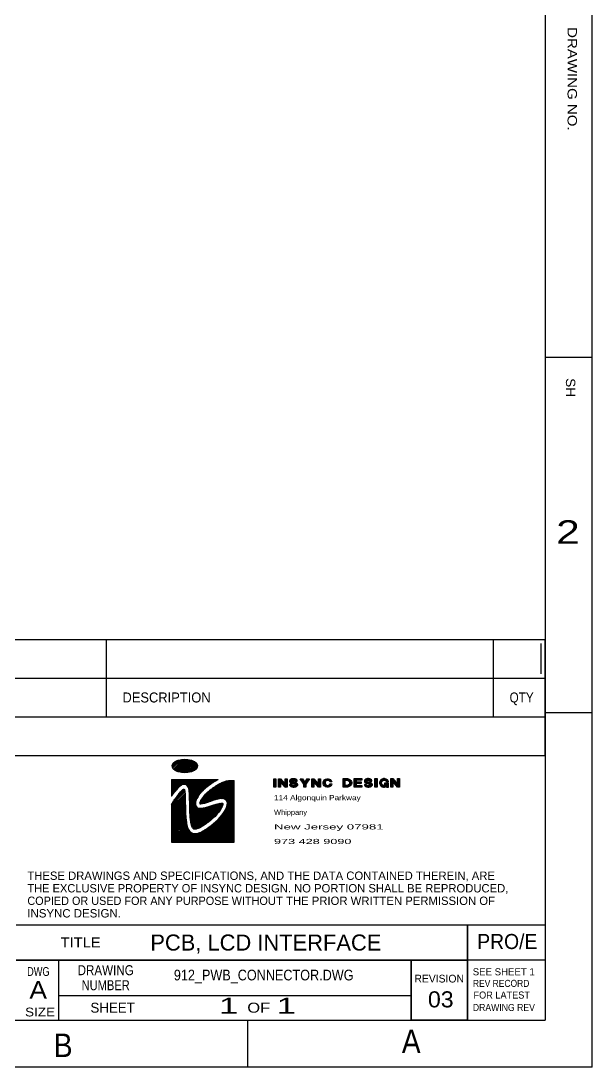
# Model space of a CAD drawing. Extents: x 21 to 278, y 4 to 203.
# Drawn here: x 224.8 to 278.2, y 3.7 to 101.4 of the extents above; entities that cross this region are included whole.
import ezdxf
from ezdxf.enums import TextEntityAlignment as Align

# ---------------------------------------------------------------- set-up
doc = ezdxf.new("R2010")
doc.units = 0
doc.header["$LTSCALE"] = 16.335
doc.header["$MEASUREMENT"] = 0
doc.layers.get('0').update_dxf_attribs({"linetype": 'CONTINUOUS'})
doc.styles.get("Standard").update_dxf_attribs({"font": 'txt', "width": 0.8})

msp = doc.modelspace()

# ---------------------------------------------------------------- linework, layer by layer
at = {"color": 3, "linetype": 'Continuous'}
for p, q in [((278.167, 3.66), (278.167, 202.505)), ((273.771, 198.11), (273.771, 8.056)), ((278.167, 69.985), (273.771, 69.985)), ((278.167, 36.757), (273.771, 36.757)), ((140.246, 32.783), (273.771, 32.783)), ((224.317, 16.958), (273.771, 16.958)), ((266.518, 16.958), (266.518, 8.056)), ((273.771, 13.661), (224.317, 13.661)), ((228.274, 13.661), (228.274, 8.056)), ((261.242, 13.661), (261.242, 8.056)), ((228.274, 10.364), (261.242, 10.364)), ((25.086, 8.056), (273.771, 8.056)), ((245.982, 3.66), (245.982, 8.056)), ((278.167, 3.66), (20.69, 3.66))]:
    msp.add_line(p, q, dxfattribs=at)
at = {"color": 2, "linetype": 'Continuous'}
for p, q in [((191.731, 43.634), (273.773, 43.634)), ((232.752, 36.395), (232.752, 43.634)), ((268.947, 36.395), (268.947, 43.634)), ((273.773, 32.776), (273.773, 43.634)), ((191.731, 40.015), (273.773, 40.015)), ((191.731, 36.395), (273.773, 36.395)), ((191.731, 32.776), (273.773, 32.776)), ((201.948, 32.78), (273.773, 32.78)), ((266.496, 16.958), (266.496, 13.662)), ((266.518, 16.958), (266.518, 13.662)), ((224.317, 13.662), (266.518, 13.662)), ((261.235, 13.661), (261.235, 8.058)), ((261.243, 13.661), (261.243, 10.365)), ((266.503, 13.661), (266.503, 8.063)), ((266.517, 13.661), (266.517, 8.056)), ((228.274, 10.365), (261.243, 10.365)), ((261.242, 10.364), (261.243, 10.364)), ((261.243, 10.364), (261.243, 8.056)), ((228.274, 8.058), (261.235, 8.058)), ((228.274, 8.056), (261.243, 8.056)), ((261.242, 8.063), (266.503, 8.063)), ((261.242, 8.056), (266.517, 8.056)), ((261.242, 8.056), (261.242, 8.056))]:
    msp.add_line(p, q, dxfattribs=at)
at = {"color": 6, "linetype": 'Continuous'}
msp.add_line((273.375, 43.236), (273.375, 40.413), dxfattribs=at)
at = {"color": 7, "linetype": 'Continuous'}
for p, q in [((238.872, 31.798), (239.358, 32.284)), ((238.898, 31.681), (239.561, 32.344)), ((238.949, 31.59), (239.738, 32.379)), ((239.017, 31.515), (239.899, 32.397)), ((239.096, 31.451), (240.048, 32.403)), ((239.184, 31.396), (240.188, 32.401)), ((239.279, 31.349), (240.321, 32.391)), ((239.38, 31.308), (240.447, 32.375)), ((239.488, 31.273), (240.567, 32.353)), ((239.602, 31.245), (240.682, 32.324)), ((239.723, 31.223), (240.789, 32.289)), ((239.85, 31.207), (240.89, 32.248)), ((239.983, 31.198), (240.985, 32.2)), ((240.124, 31.196), (241.072, 32.144)), ((240.273, 31.203), (241.15, 32.08)), ((240.435, 31.222), (241.217, 32.004)), ((240.613, 31.258), (241.267, 31.912)), ((240.817, 31.32), (241.29, 31.792)), ((238.855, 30.531), (243.209, 30.531)), ((238.855, 30.531), (238.855, 28.981)), ((238.855, 30.389), (238.998, 30.531)), ((238.855, 30.246), (239.14, 30.531)), ((238.855, 30.104), (239.283, 30.531)), ((238.855, 29.961), (239.425, 30.531)), ((238.855, 29.819), (239.568, 30.531)), ((238.855, 29.676), (239.71, 30.531)), ((238.855, 29.534), (239.853, 30.531)), ((238.855, 29.391), (239.995, 30.531)), ((238.855, 29.249), (240.138, 30.531)), ((238.855, 30.412), (239.329, 29.591)), ((238.903, 30.531), (239.399, 29.672)), ((239.019, 30.531), (239.47, 29.751)), ((239.135, 30.531), (239.544, 29.824)), ((239.252, 30.531), (239.62, 29.894)), ((239.368, 30.531), (239.7, 29.956)), ((239.485, 30.531), (239.786, 30.01)), ((239.601, 30.531), (239.877, 30.053)), ((239.715, 29.966), (240.28, 30.531)), ((239.717, 30.531), (239.98, 30.076)), ((239.834, 30.531), (240.1, 30.07)), ((239.95, 30.531), (240.254, 30.005)), ((239.964, 30.072), (240.423, 30.531)), ((240.066, 30.531), (241.159, 28.639)), ((240.104, 30.07), (240.565, 30.531)), ((240.183, 30.531), (241.212, 28.749)), ((240.208, 30.031), (240.708, 30.531)), ((240.292, 29.973), (240.851, 30.531)), ((240.299, 30.531), (241.268, 28.853)), ((240.358, 29.897), (240.993, 30.531)), ((240.408, 29.804), (241.136, 30.531)), ((240.416, 30.531), (241.327, 28.953)), ((240.446, 29.7), (241.278, 30.531)), ((240.477, 29.588), (241.421, 30.531)), ((240.498, 29.467), (241.563, 30.531)), ((240.512, 29.338), (241.706, 30.531)), ((240.522, 29.205), (241.848, 30.531)), ((240.529, 29.069), (241.991, 30.531)), ((240.532, 30.531), (241.389, 29.047)), ((240.534, 28.932), (242.133, 30.531)), ((240.539, 28.795), (242.276, 30.531)), ((240.542, 28.655), (242.418, 30.531)), ((240.545, 28.515), (242.561, 30.531)), ((240.546, 28.374), (242.703, 30.531)), ((240.648, 30.531), (241.454, 29.137)), ((240.765, 30.531), (241.52, 29.222)), ((240.881, 30.531), (241.59, 29.303)), ((240.997, 30.531), (241.66, 29.384)), ((241.114, 30.531), (241.733, 29.459)), ((241.23, 30.531), (241.807, 29.533)), ((241.347, 30.531), (241.883, 29.603)), ((241.463, 30.531), (241.959, 29.673)), ((241.579, 30.531), (242.036, 29.74)), ((241.696, 30.531), (242.115, 29.805)), ((241.702, 28.268), (243.764, 30.329)), ((241.812, 30.531), (242.195, 29.868)), ((241.88, 28.303), (243.968, 30.391)), ((241.928, 30.531), (242.276, 29.929)), ((242.045, 30.531), (242.357, 29.99)), ((242.075, 28.355), (244.145, 30.426)), ((242.138, 29.823), (242.846, 30.531)), ((242.161, 30.531), (242.44, 30.049)), ((242.278, 30.531), (242.522, 30.109)), ((242.278, 28.415), (244.306, 30.444)), ((242.394, 30.531), (242.605, 30.165)), ((242.493, 28.488), (244.451, 30.446)), ((242.51, 30.531), (242.689, 30.221)), ((242.627, 30.531), (242.773, 30.278)), ((242.657, 30.2), (242.989, 30.531)), ((242.707, 28.56), (244.585, 30.438)), ((242.743, 30.531), (242.859, 30.331)), ((242.832, 30.315), (242.772, 30.277)), ((242.891, 30.351), (242.832, 30.315)), ((242.859, 30.531), (242.944, 30.384)), ((242.947, 30.386), (242.891, 30.351)), ((242.919, 28.629), (244.701, 30.411)), ((243.006, 30.419), (242.947, 30.386)), ((242.976, 30.531), (243.032, 30.434)), ((243.062, 30.452), (243.006, 30.419)), ((243.036, 30.437), (243.131, 30.531)), ((243.117, 30.482), (243.062, 30.452)), ((243.092, 30.531), (243.12, 30.484)), ((243.173, 30.512), (243.117, 30.482)), ((243.209, 30.53), (243.173, 30.512)), ((243.693, 30.302), (243.737, 30.319)), ((243.737, 30.319), (243.78, 30.335)), ((243.78, 30.335), (243.824, 30.35)), ((243.824, 30.35), (243.863, 30.363)), ((243.863, 30.363), (243.907, 30.376)), ((243.907, 30.376), (243.998, 30.398)), ((243.998, 30.398), (244.046, 30.408)), ((244.046, 30.408), (244.094, 30.418)), ((244.094, 30.418), (244.145, 30.426)), ((244.145, 30.426), (244.193, 30.433)), ((244.193, 30.433), (244.248, 30.44)), ((244.248, 30.44), (244.304, 30.444)), ((244.304, 30.444), (244.364, 30.447)), ((244.364, 30.447), (244.427, 30.447)), ((244.427, 30.447), (244.498, 30.445)), ((244.498, 30.445), (244.578, 30.439)), ((244.578, 30.439), (244.665, 30.43)), ((244.665, 30.43), (244.701, 30.425)), ((244.701, 24.686), (244.701, 30.425)), ((248.419, 30.611), (248.609, 30.611)), ((248.419, 29.822), (248.419, 30.611)), ((248.419, 30.561), (248.47, 30.611)), ((248.419, 30.46), (248.57, 30.611)), ((248.419, 30.36), (248.609, 30.549)), ((248.419, 30.259), (248.609, 30.449)), ((248.419, 30.159), (248.609, 30.348)), ((248.609, 30.611), (248.609, 29.822)), ((248.845, 30.611), (249.035, 30.611)), ((248.845, 29.822), (248.845, 30.611)), ((248.845, 30.561), (248.896, 30.611)), ((248.845, 30.46), (248.996, 30.611)), ((248.845, 30.36), (249.063, 30.577)), ((248.845, 30.259), (249.109, 30.522)), ((248.845, 30.159), (249.154, 30.467)), ((249.035, 30.611), (249.461, 30.098)), ((249.461, 29.822), (249.035, 30.335)), ((249.035, 30.335), (249.035, 29.822)), ((249.075, 30.287), (249.2, 30.412)), ((249.12, 30.232), (249.246, 30.358)), ((249.461, 30.611), (249.65, 30.611)), ((249.461, 30.098), (249.461, 30.611)), ((249.461, 30.573), (249.499, 30.611)), ((249.461, 30.472), (249.6, 30.611)), ((249.461, 30.372), (249.65, 30.561)), ((249.461, 30.271), (249.65, 30.46)), ((249.461, 30.17), (249.65, 30.36)), ((249.65, 30.611), (249.65, 29.822)), ((249.887, 30.395), (250.085, 30.593)), ((249.935, 30.493), (249.887, 30.414)), ((249.887, 30.414), (249.887, 30.355)), ((249.887, 30.355), (249.911, 30.296)), ((249.904, 30.312), (250.204, 30.611)), ((250.029, 30.572), (249.935, 30.493)), ((249.946, 30.252), (250.077, 30.383)), ((250.006, 30.212), (250.127, 30.334)), ((250.077, 30.592), (250.029, 30.572)), ((250.195, 30.611), (250.077, 30.592)), ((250.077, 30.394), (250.124, 30.434)), ((250.077, 30.355), (250.077, 30.394)), ((250.171, 30.315), (250.077, 30.355)), ((250.124, 30.434), (250.219, 30.453)), ((250.128, 30.434), (250.302, 30.609)), ((250.455, 30.256), (250.171, 30.315)), ((250.29, 30.611), (250.195, 30.611)), ((250.219, 30.453), (250.266, 30.453)), ((250.247, 30.453), (250.389, 30.595)), ((250.266, 30.453), (250.361, 30.434)), ((250.408, 30.592), (250.29, 30.611)), ((250.334, 30.439), (250.462, 30.568)), ((250.361, 30.434), (250.408, 30.394)), ((250.398, 30.403), (250.524, 30.529)), ((250.455, 30.572), (250.408, 30.592)), ((250.408, 30.394), (250.408, 30.375)), ((250.408, 30.375), (250.598, 30.375)), ((250.55, 30.513), (250.455, 30.572)), ((250.47, 30.375), (250.572, 30.476)), ((250.598, 30.434), (250.55, 30.513)), ((250.571, 30.375), (250.598, 30.401)), ((250.598, 30.375), (250.598, 30.434)), ((250.882, 30.611), (251.095, 30.611)), ((251.213, 30.098), (250.882, 30.611)), ((250.901, 30.581), (250.932, 30.611)), ((250.941, 30.52), (251.033, 30.611)), ((250.98, 30.458), (251.11, 30.588)), ((251.02, 30.397), (251.149, 30.526)), ((251.059, 30.336), (251.188, 30.465)), ((251.095, 30.611), (251.308, 30.276)), ((251.099, 30.275), (251.227, 30.403)), ((251.138, 30.214), (251.266, 30.342)), ((251.213, 30.088), (251.729, 30.603)), ((251.213, 29.987), (251.545, 30.319)), ((251.308, 30.276), (251.521, 30.611)), ((251.32, 30.295), (251.636, 30.611)), ((251.734, 30.611), (251.403, 30.098)), ((251.495, 30.571), (251.536, 30.611)), ((251.521, 30.611), (251.734, 30.611)), ((251.971, 30.611), (252.16, 30.611)), ((251.971, 29.822), (251.971, 30.611)), ((251.971, 30.561), (252.021, 30.611)), ((251.971, 30.46), (252.122, 30.611)), ((251.971, 30.36), (252.188, 30.577)), ((251.971, 30.259), (252.234, 30.522)), ((251.971, 30.159), (252.28, 30.467)), ((252.16, 30.611), (252.586, 30.098)), ((252.586, 29.822), (252.16, 30.335)), ((252.16, 30.335), (252.16, 29.822)), ((252.2, 30.287), (252.325, 30.412)), ((252.246, 30.232), (252.371, 30.358)), ((252.586, 30.611), (252.776, 30.611)), ((252.586, 30.098), (252.586, 30.611)), ((252.586, 30.573), (252.625, 30.611)), ((252.586, 30.472), (252.725, 30.611)), ((252.586, 30.372), (252.776, 30.561)), ((252.586, 30.271), (252.776, 30.46)), ((252.586, 30.17), (252.776, 30.36)), ((252.776, 30.611), (252.776, 29.822)), ((253.013, 30.224), (253.4, 30.611)), ((253.013, 30.256), (253.036, 30.335)), ((253.025, 30.135), (253.257, 30.367)), ((253.036, 30.335), (253.06, 30.394)), ((253.045, 30.356), (253.264, 30.576)), ((253.06, 30.394), (253.131, 30.493)), ((253.131, 30.493), (253.178, 30.532)), ((253.178, 30.532), (253.249, 30.572)), ((253.226, 30.315), (253.202, 30.256)), ((253.273, 30.394), (253.226, 30.315)), ((253.249, 30.572), (253.391, 30.611)), ((253.344, 30.434), (253.273, 30.394)), ((253.297, 30.408), (253.498, 30.608)), ((253.415, 30.453), (253.344, 30.434)), ((253.391, 30.611), (253.486, 30.611)), ((253.462, 30.453), (253.415, 30.453)), ((253.444, 30.453), (253.576, 30.586)), ((253.533, 30.434), (253.462, 30.453)), ((253.486, 30.611), (253.628, 30.572)), ((253.526, 30.436), (253.65, 30.56)), ((253.604, 30.394), (253.533, 30.434)), ((253.592, 30.401), (253.713, 30.521)), ((253.652, 30.335), (253.604, 30.394)), ((253.628, 30.572), (253.699, 30.532)), ((253.641, 30.349), (253.763, 30.471)), ((253.652, 30.315), (253.652, 30.335)), ((253.841, 30.315), (253.652, 30.315)), ((253.699, 30.532), (253.746, 30.493)), ((253.708, 30.315), (253.805, 30.412)), ((253.746, 30.493), (253.818, 30.394)), ((253.809, 30.315), (253.838, 30.344)), ((253.818, 30.394), (253.841, 30.335)), ((253.841, 30.335), (253.841, 30.315)), ((254.885, 30.618), (255.311, 30.618)), ((254.885, 29.828), (254.885, 30.618)), ((254.885, 30.567), (254.935, 30.618)), ((254.885, 30.467), (255.036, 30.618)), ((254.885, 30.366), (255.137, 30.618)), ((254.885, 30.265), (255.075, 30.455)), ((254.885, 30.165), (255.075, 30.354)), ((255.075, 30.46), (255.311, 30.46)), ((255.075, 29.986), (255.075, 30.46)), ((255.079, 30.46), (255.237, 30.618)), ((255.18, 30.46), (255.333, 30.613)), ((255.281, 30.46), (255.415, 30.594)), ((255.311, 30.618), (255.406, 30.598)), ((255.311, 30.46), (255.406, 30.42)), ((255.361, 30.439), (255.482, 30.56)), ((255.406, 30.598), (255.524, 30.539)), ((255.406, 30.42), (255.477, 30.322)), ((255.421, 30.399), (255.542, 30.52)), ((255.463, 30.341), (255.591, 30.469)), ((255.477, 30.322), (255.501, 30.243)), ((255.489, 30.165), (255.666, 30.342)), ((255.493, 30.269), (255.633, 30.41)), ((255.524, 30.539), (255.619, 30.44)), ((255.619, 30.44), (255.666, 30.341)), ((255.666, 30.341), (255.69, 30.243)), ((255.927, 30.618), (256.637, 30.618)), ((255.927, 29.828), (255.927, 30.618)), ((255.927, 30.567), (255.977, 30.618)), ((255.927, 30.467), (256.078, 30.618)), ((255.927, 30.366), (256.178, 30.618)), ((255.927, 30.265), (256.116, 30.455)), ((255.927, 30.165), (256.116, 30.354)), ((255.927, 30.064), (256.184, 30.322)), ((256.637, 30.46), (256.116, 30.46)), ((256.116, 30.46), (256.116, 30.322)), ((256.116, 30.322), (256.566, 30.322)), ((256.121, 30.46), (256.279, 30.618)), ((256.127, 30.164), (256.285, 30.322)), ((256.222, 30.46), (256.38, 30.618)), ((256.228, 30.164), (256.386, 30.322)), ((256.322, 30.46), (256.48, 30.618)), ((256.328, 30.164), (256.486, 30.322)), ((256.423, 30.46), (256.581, 30.618)), ((256.524, 30.46), (256.637, 30.573)), ((256.566, 30.322), (256.566, 30.164)), ((256.624, 30.46), (256.637, 30.473)), ((256.637, 30.618), (256.637, 30.46)), ((256.874, 30.402), (257.072, 30.599)), ((256.921, 30.499), (256.874, 30.42)), ((256.874, 30.42), (256.874, 30.361)), ((256.874, 30.361), (256.898, 30.302)), ((256.891, 30.318), (257.191, 30.618)), ((257.016, 30.578), (256.921, 30.499)), ((256.932, 30.259), (257.063, 30.39)), ((256.993, 30.219), (257.114, 30.34)), ((257.063, 30.598), (257.016, 30.578)), ((257.06, 30.185), (257.19, 30.315)), ((257.182, 30.618), (257.063, 30.598)), ((257.063, 30.401), (257.111, 30.44)), ((257.063, 30.361), (257.063, 30.401)), ((257.158, 30.322), (257.063, 30.361)), ((257.111, 30.44), (257.205, 30.46)), ((257.114, 30.441), (257.289, 30.615)), ((257.347, 30.282), (257.158, 30.322)), ((257.276, 30.618), (257.182, 30.618)), ((257.205, 30.46), (257.253, 30.46)), ((257.234, 30.46), (257.375, 30.601)), ((257.253, 30.46), (257.347, 30.44)), ((257.395, 30.598), (257.276, 30.618)), ((257.32, 30.446), (257.449, 30.574)), ((257.347, 30.44), (257.395, 30.401)), ((257.385, 30.409), (257.511, 30.535)), ((257.442, 30.578), (257.395, 30.598)), ((257.395, 30.401), (257.395, 30.381)), ((257.395, 30.381), (257.584, 30.381)), ((257.537, 30.519), (257.442, 30.578)), ((257.457, 30.381), (257.559, 30.483)), ((257.584, 30.44), (257.537, 30.519)), ((257.558, 30.381), (257.584, 30.408)), ((257.584, 30.381), (257.584, 30.44)), ((257.868, 30.618), (258.058, 30.618)), ((257.868, 29.828), (257.868, 30.618)), ((257.868, 30.567), (257.919, 30.618)), ((257.868, 30.467), (258.019, 30.618)), ((257.868, 30.366), (258.058, 30.555)), ((257.868, 30.265), (258.058, 30.455)), ((257.868, 30.165), (258.058, 30.354)), ((258.058, 30.618), (258.058, 29.828)), ((258.295, 30.23), (258.682, 30.618)), ((258.318, 30.341), (258.295, 30.262)), ((258.307, 30.142), (258.539, 30.373)), ((258.342, 30.401), (258.318, 30.341)), ((258.327, 30.363), (258.546, 30.582)), ((258.413, 30.499), (258.342, 30.401)), ((258.46, 30.539), (258.413, 30.499)), ((258.531, 30.578), (258.46, 30.539)), ((258.484, 30.262), (258.508, 30.322)), ((258.508, 30.322), (258.555, 30.401)), ((258.673, 30.618), (258.531, 30.578)), ((258.555, 30.401), (258.626, 30.44)), ((258.579, 30.414), (258.78, 30.614)), ((258.626, 30.44), (258.697, 30.46)), ((258.768, 30.618), (258.673, 30.618)), ((258.697, 30.46), (258.744, 30.46)), ((258.726, 30.46), (258.858, 30.592)), ((258.744, 30.46), (258.815, 30.44)), ((258.91, 30.578), (258.768, 30.618)), ((258.808, 30.442), (258.932, 30.566)), ((258.815, 30.44), (258.886, 30.401)), ((258.874, 30.407), (258.995, 30.527)), ((258.886, 30.401), (258.934, 30.341)), ((258.981, 30.539), (258.91, 30.578)), ((258.923, 30.355), (259.045, 30.477)), ((258.934, 30.341), (258.934, 30.322)), ((258.934, 30.322), (259.123, 30.322)), ((259.029, 30.499), (258.981, 30.539)), ((258.99, 30.322), (259.087, 30.418)), ((259.1, 30.401), (259.029, 30.499)), ((259.091, 30.322), (259.12, 30.351)), ((259.123, 30.341), (259.1, 30.401)), ((259.123, 30.322), (259.123, 30.341)), ((259.36, 30.618), (259.549, 30.618)), ((259.36, 29.828), (259.36, 30.618)), ((259.36, 30.567), (259.41, 30.618)), ((259.36, 30.467), (259.511, 30.618)), ((259.36, 30.366), (259.578, 30.584)), ((259.36, 30.265), (259.623, 30.529)), ((259.36, 30.165), (259.669, 30.474)), ((259.549, 30.618), (259.976, 30.105)), ((259.976, 29.828), (259.549, 30.341)), ((259.549, 30.341), (259.549, 29.828)), ((259.589, 30.293), (259.715, 30.419)), ((259.635, 30.238), (259.76, 30.364)), ((259.976, 30.618), (260.165, 30.618)), ((259.976, 30.105), (259.976, 30.618)), ((259.976, 30.579), (260.014, 30.618)), ((259.976, 30.479), (260.115, 30.618)), ((259.976, 30.378), (260.165, 30.567)), ((259.976, 30.277), (260.165, 30.467)), ((259.976, 30.177), (260.165, 30.366)), ((260.165, 30.618), (260.165, 29.828)), ((238.855, 30.211), (239.26, 29.51)), ((238.855, 30.009), (239.191, 29.428)), ((238.855, 29.808), (239.122, 29.345)), ((238.855, 29.606), (239.055, 29.26)), ((238.855, 29.106), (239.266, 29.517)), ((238.855, 29.404), (238.99, 29.171)), ((238.855, 28.129), (240.099, 29.372)), ((238.949, 28.364), (240.078, 29.494)), ((239.153, 29.383), (239.105, 29.324)), ((239.177, 29.411), (239.153, 29.383)), ((239.232, 29.478), (239.177, 29.411)), ((239.209, 28.767), (240.048, 29.606)), ((239.304, 29.561), (239.232, 29.478)), ((239.383, 29.655), (239.304, 29.561)), ((239.47, 29.752), (239.383, 29.655)), ((239.565, 29.845), (239.47, 29.752)), ((239.661, 29.93), (239.565, 29.845)), ((239.617, 29.299), (239.692, 29.387)), ((239.617, 29.297), (239.692, 29.384)), ((239.768, 30.002), (239.661, 29.93)), ((239.692, 29.387), (239.768, 29.471)), ((239.692, 29.384), (239.768, 29.469)), ((239.883, 30.056), (239.768, 30.002)), ((239.768, 29.471), (239.843, 29.547)), ((239.768, 29.469), (239.843, 29.544)), ((239.843, 29.547), (239.871, 29.572)), ((239.843, 29.544), (239.871, 29.57)), ((239.871, 29.572), (239.883, 29.582)), ((239.871, 29.57), (239.883, 29.579)), ((240.01, 30.082), (239.883, 30.056)), ((239.883, 29.582), (239.895, 29.593)), ((239.883, 29.579), (239.895, 29.59)), ((239.895, 29.593), (239.908, 29.604)), ((239.895, 29.59), (239.908, 29.601)), ((239.908, 29.604), (239.923, 29.615)), ((239.908, 29.601), (239.923, 29.613)), ((239.923, 29.615), (239.937, 29.626)), ((239.923, 29.613), (239.937, 29.623)), ((239.937, 29.626), (239.952, 29.635)), ((239.937, 29.623), (239.952, 29.632)), ((239.952, 29.635), (239.966, 29.642)), ((239.952, 29.632), (239.966, 29.639)), ((239.966, 29.642), (239.98, 29.647)), ((239.966, 29.639), (239.98, 29.644)), ((239.98, 29.647), (239.994, 29.649)), ((239.98, 29.644), (239.994, 29.646)), ((239.994, 29.649), (240.006, 29.648)), ((239.994, 29.646), (240.006, 29.646)), ((240.006, 29.648), (240.017, 29.645)), ((240.006, 29.646), (240.017, 29.642)), ((240.149, 30.064), (240.01, 30.082)), ((240.017, 29.645), (240.027, 29.638)), ((240.017, 29.642), (240.027, 29.636)), ((240.027, 29.638), (240.036, 29.63)), ((240.027, 29.636), (240.036, 29.627)), ((240.036, 29.63), (240.043, 29.618)), ((240.036, 29.627), (240.043, 29.616)), ((240.043, 29.618), (240.05, 29.605)), ((240.043, 29.616), (240.05, 29.603)), ((240.05, 29.605), (240.055, 29.591)), ((240.05, 29.603), (240.055, 29.588)), ((240.055, 29.591), (240.059, 29.575)), ((240.055, 29.588), (240.059, 29.573)), ((240.059, 29.575), (240.063, 29.56)), ((240.059, 29.573), (240.063, 29.557)), ((240.063, 29.56), (240.066, 29.544)), ((240.063, 29.557), (240.066, 29.542)), ((240.066, 29.544), (240.069, 29.53)), ((240.066, 29.542), (240.069, 29.528)), ((240.069, 29.528), (240.085, 29.461)), ((240.085, 29.461), (240.101, 29.355)), ((240.101, 29.355), (240.109, 29.242)), ((240.272, 29.995), (240.149, 30.064)), ((240.359, 29.896), (240.272, 29.995)), ((240.419, 29.784), (240.359, 29.896)), ((240.458, 29.663), (240.419, 29.784)), ((240.49, 29.535), (240.458, 29.663)), ((240.464, 29.642), (241.115, 28.513)), ((240.506, 29.403), (240.49, 29.535)), ((240.518, 29.271), (240.506, 29.403)), ((240.51, 29.36), (241.083, 28.367)), ((241.493, 28.343), (243.217, 30.068)), ((241.549, 28.257), (243.518, 30.226)), ((241.581, 28.574), (242.832, 29.825)), ((241.629, 29.349), (241.589, 29.302)), ((241.669, 29.394), (241.629, 29.349)), ((241.713, 29.437), (241.669, 29.394)), ((241.752, 29.479), (241.713, 29.437)), ((241.792, 29.518), (241.752, 29.479)), ((241.832, 29.558), (241.792, 29.518)), ((241.875, 29.595), (241.832, 29.558)), ((241.915, 29.633), (241.875, 29.595)), ((241.881, 29.017), (242.239, 29.375)), ((241.955, 29.669), (241.915, 29.633)), ((241.994, 29.705), (241.955, 29.669)), ((242.038, 29.741), (241.994, 29.705)), ((242.082, 29.777), (242.038, 29.741)), ((242.125, 29.813), (242.082, 29.777)), ((242.169, 29.849), (242.125, 29.813)), ((242.201, 29.872), (242.169, 29.849)), ((242.189, 29.329), (242.224, 29.363)), ((242.216, 29.886), (242.201, 29.872)), ((242.268, 29.923), (242.216, 29.886)), ((242.224, 29.363), (242.264, 29.395)), ((242.264, 29.395), (242.3, 29.428)), ((242.32, 29.962), (242.268, 29.923)), ((242.3, 29.428), (242.34, 29.46)), ((242.371, 30.001), (242.32, 29.962)), ((242.34, 29.46), (242.383, 29.493)), ((242.427, 30.04), (242.371, 30.001)), ((242.383, 29.493), (242.423, 29.527)), ((242.423, 29.527), (242.451, 29.548)), ((242.482, 30.08), (242.427, 30.04)), ((242.451, 29.548), (242.467, 29.561)), ((242.467, 29.561), (242.514, 29.596)), ((242.538, 30.12), (242.482, 30.08)), ((242.514, 29.596), (242.562, 29.633)), ((242.597, 30.16), (242.538, 30.12)), ((242.562, 29.633), (242.613, 29.67)), ((242.657, 30.2), (242.597, 30.16)), ((242.613, 29.67), (242.665, 29.708)), ((242.717, 30.239), (242.657, 30.2)), ((242.665, 29.708), (242.72, 29.746)), ((242.772, 30.277), (242.717, 30.239)), ((242.72, 29.746), (242.772, 29.784)), ((242.772, 29.784), (242.828, 29.822)), ((242.828, 29.822), (242.883, 29.86)), ((242.883, 29.86), (242.939, 29.896)), ((242.939, 29.896), (242.994, 29.933)), ((242.994, 29.933), (243.05, 29.968)), ((243.05, 29.968), (243.105, 30.002)), ((243.105, 30.002), (243.157, 30.034)), ((243.113, 28.68), (244.701, 30.269)), ((243.157, 30.034), (243.213, 30.065)), ((243.213, 30.065), (243.264, 30.094)), ((243.264, 30.094), (243.312, 30.123)), ((243.294, 28.719), (244.701, 30.126)), ((243.312, 30.123), (243.363, 30.149)), ((243.363, 30.149), (243.411, 30.175)), ((243.411, 30.175), (243.463, 30.2)), ((243.461, 28.743), (244.701, 29.983)), ((243.463, 30.2), (243.51, 30.222)), ((243.51, 30.222), (243.558, 30.244)), ((243.558, 30.244), (243.602, 30.265)), ((243.599, 28.739), (244.701, 29.841)), ((243.602, 30.265), (243.649, 30.284)), ((243.649, 30.284), (243.693, 30.302)), ((243.729, 28.726), (244.701, 29.698)), ((243.826, 28.681), (244.701, 29.556)), ((243.916, 28.629), (244.701, 29.413)), ((248.419, 30.058), (248.609, 30.247)), ((248.419, 29.957), (248.609, 30.147)), ((248.419, 29.857), (248.609, 30.046)), ((248.609, 29.822), (248.419, 29.822)), ((248.485, 29.822), (248.609, 29.945)), ((248.586, 29.822), (248.609, 29.845)), ((248.845, 30.058), (249.035, 30.247)), ((248.845, 29.957), (249.035, 30.147)), ((248.845, 29.857), (249.035, 30.046)), ((249.035, 29.822), (248.845, 29.822)), ((248.911, 29.822), (249.035, 29.945)), ((249.012, 29.822), (249.035, 29.845)), ((249.166, 30.177), (249.291, 30.303)), ((249.212, 30.122), (249.337, 30.248)), ((249.257, 30.067), (249.383, 30.193)), ((249.303, 30.012), (249.428, 30.138)), ((249.349, 29.957), (249.65, 30.259)), ((249.394, 29.902), (249.65, 30.159)), ((249.44, 29.847), (249.65, 30.058)), ((249.65, 29.822), (249.461, 29.822)), ((249.515, 29.822), (249.65, 29.957)), ((249.616, 29.822), (249.65, 29.857)), ((250.077, 30.059), (249.887, 30.059)), ((249.887, 30.059), (249.887, 30.019)), ((249.887, 30.019), (249.935, 29.94)), ((249.897, 30.003), (249.953, 30.059)), ((249.911, 30.296), (249.958, 30.236)), ((249.935, 29.94), (250.054, 30.059)), ((249.935, 29.94), (250.006, 29.881)), ((249.958, 30.236), (250.077, 30.177)), ((249.99, 29.894), (250.108, 30.013)), ((250.006, 29.881), (250.1, 29.842)), ((250.056, 29.86), (250.184, 29.987)), ((250.073, 30.179), (250.203, 30.309)), ((250.077, 30.177), (250.361, 30.118)), ((250.077, 30.039), (250.077, 30.059)), ((250.124, 30), (250.077, 30.039)), ((250.1, 29.842), (250.219, 29.822)), ((250.219, 29.98), (250.124, 30)), ((250.133, 29.836), (250.277, 29.98)), ((250.156, 30.161), (250.286, 30.291)), ((250.313, 29.98), (250.219, 29.98)), ((250.219, 29.822), (250.313, 29.822)), ((250.22, 29.822), (250.394, 29.997)), ((250.239, 30.143), (250.37, 30.274)), ((250.408, 30), (250.313, 29.98)), ((250.313, 29.822), (250.432, 29.842)), ((250.322, 30.126), (250.453, 30.257)), ((250.322, 29.823), (250.625, 30.126)), ((250.361, 30.118), (250.408, 30.098)), ((250.399, 30.102), (250.518, 30.221)), ((250.408, 30.098), (250.455, 30.059)), ((250.455, 30.039), (250.408, 30)), ((250.432, 29.842), (250.527, 29.881)), ((250.447, 29.848), (250.645, 30.046)), ((250.527, 30.217), (250.455, 30.256)), ((250.455, 30.058), (250.574, 30.177)), ((250.455, 30.059), (250.455, 30.039)), ((250.621, 30.138), (250.527, 30.217)), ((250.527, 29.881), (250.598, 29.94)), ((250.598, 29.94), (250.645, 30.019)), ((250.645, 30.059), (250.621, 30.138)), ((250.645, 30.019), (250.645, 30.059)), ((251.178, 30.153), (251.305, 30.28)), ((251.213, 29.822), (251.213, 30.098)), ((251.213, 29.886), (251.403, 30.076)), ((251.403, 29.822), (251.213, 29.822)), ((251.249, 29.822), (251.403, 29.975)), ((251.35, 29.822), (251.403, 29.875)), ((251.403, 30.098), (251.403, 29.822)), ((251.971, 30.058), (252.16, 30.247)), ((251.971, 29.957), (252.16, 30.147)), ((251.971, 29.857), (252.16, 30.046)), ((252.16, 29.822), (251.971, 29.822)), ((252.037, 29.822), (252.16, 29.945)), ((252.137, 29.822), (252.16, 29.845)), ((252.291, 30.177), (252.417, 30.303)), ((252.337, 30.122), (252.462, 30.248)), ((252.383, 30.067), (252.508, 30.193)), ((252.428, 30.012), (252.554, 30.138)), ((252.474, 29.957), (252.776, 30.259)), ((252.52, 29.902), (252.776, 30.159)), ((252.565, 29.847), (252.776, 30.058)), ((252.776, 29.822), (252.586, 29.822)), ((252.64, 29.822), (252.776, 29.957)), ((252.741, 29.822), (252.776, 29.857)), ((253.013, 30.177), (253.013, 30.256)), ((253.036, 30.098), (253.013, 30.177)), ((253.06, 30.039), (253.036, 30.098)), ((253.051, 30.061), (253.202, 30.212)), ((253.131, 29.94), (253.06, 30.039)), ((253.089, 29.998), (253.221, 30.13)), ((253.131, 29.94), (253.257, 30.066)), ((253.178, 29.901), (253.131, 29.94)), ((253.249, 29.862), (253.178, 29.901)), ((253.188, 29.896), (253.31, 30.018)), ((253.202, 30.256), (253.202, 30.177)), ((253.202, 30.177), (253.226, 30.118)), ((253.226, 30.118), (253.273, 30.039)), ((253.391, 29.822), (253.249, 29.862)), ((253.253, 29.86), (253.382, 29.989)), ((253.273, 30.039), (253.344, 30)), ((253.332, 29.839), (253.477, 29.984)), ((253.344, 30), (253.415, 29.98)), ((253.486, 29.822), (253.391, 29.822)), ((253.415, 29.98), (253.462, 29.98)), ((253.416, 29.822), (253.712, 30.118)), ((253.462, 29.98), (253.533, 30)), ((253.628, 29.862), (253.486, 29.822)), ((253.528, 29.834), (253.812, 30.118)), ((253.533, 30), (253.604, 30.039)), ((253.604, 30.039), (253.652, 30.098)), ((253.699, 29.901), (253.628, 29.862)), ((253.652, 30.118), (253.841, 30.118)), ((253.652, 30.098), (253.652, 30.118)), ((253.692, 29.897), (253.775, 29.98)), ((253.746, 29.94), (253.699, 29.901)), ((253.818, 30.039), (253.746, 29.94)), ((253.841, 30.098), (253.818, 30.039)), ((253.841, 30.118), (253.841, 30.098)), ((254.885, 30.064), (255.075, 30.254)), ((254.885, 29.964), (255.075, 30.153)), ((254.885, 29.863), (255.075, 30.052)), ((255.311, 29.828), (254.885, 29.828)), ((254.951, 29.828), (255.109, 29.986)), ((255.052, 29.828), (255.21, 29.986)), ((255.311, 29.986), (255.075, 29.986)), ((255.152, 29.828), (255.31, 29.986)), ((255.253, 29.828), (255.686, 30.261)), ((255.406, 30.026), (255.311, 29.986)), ((255.406, 29.848), (255.311, 29.828)), ((255.365, 29.84), (255.678, 30.153)), ((255.477, 30.124), (255.406, 30.026)), ((255.524, 29.907), (255.406, 29.848)), ((255.501, 30.203), (255.477, 30.124)), ((255.501, 30.243), (255.501, 30.203)), ((255.619, 30.006), (255.524, 29.907)), ((255.666, 30.105), (255.619, 30.006)), ((255.69, 30.203), (255.666, 30.105)), ((255.69, 30.243), (255.69, 30.203)), ((255.927, 29.964), (256.116, 30.153)), ((255.927, 29.863), (256.116, 30.052)), ((256.637, 29.828), (255.927, 29.828)), ((255.993, 29.828), (256.151, 29.986)), ((256.094, 29.828), (256.251, 29.986)), ((256.566, 30.164), (256.116, 30.164)), ((256.116, 30.164), (256.116, 29.986)), ((256.116, 29.986), (256.637, 29.986)), ((256.194, 29.828), (256.352, 29.986)), ((256.295, 29.828), (256.453, 29.986)), ((256.395, 29.828), (256.553, 29.986)), ((256.429, 30.164), (256.566, 30.301)), ((256.496, 29.828), (256.637, 29.97)), ((256.53, 30.164), (256.566, 30.2)), ((256.597, 29.828), (256.637, 29.869)), ((256.637, 29.986), (256.637, 29.828)), ((257.063, 30.065), (256.874, 30.065)), ((256.874, 30.065), (256.874, 30.026)), ((256.874, 30.026), (256.921, 29.947)), ((256.884, 30.009), (256.94, 30.065)), ((256.898, 30.302), (256.945, 30.243)), ((256.921, 29.947), (256.992, 29.888)), ((256.922, 29.946), (257.041, 30.065)), ((256.945, 30.243), (257.063, 30.184)), ((256.977, 29.901), (257.095, 30.019)), ((256.992, 29.888), (257.087, 29.848)), ((257.043, 29.866), (257.17, 29.994)), ((257.063, 30.184), (257.347, 30.124)), ((257.063, 30.045), (257.063, 30.065)), ((257.111, 30.006), (257.063, 30.045)), ((257.087, 29.848), (257.205, 29.828)), ((257.205, 29.986), (257.111, 30.006)), ((257.12, 29.843), (257.263, 29.986)), ((257.142, 30.167), (257.273, 30.298)), ((257.3, 29.986), (257.205, 29.986)), ((257.205, 29.828), (257.3, 29.828)), ((257.206, 29.828), (257.381, 30.003)), ((257.226, 30.15), (257.356, 30.28)), ((257.395, 30.006), (257.3, 29.986)), ((257.3, 29.828), (257.419, 29.848)), ((257.308, 29.83), (257.611, 30.133)), ((257.309, 30.132), (257.44, 30.263)), ((257.442, 30.262), (257.347, 30.282)), ((257.347, 30.124), (257.395, 30.105)), ((257.386, 30.108), (257.505, 30.228)), ((257.395, 30.105), (257.442, 30.065)), ((257.442, 30.045), (257.395, 30.006)), ((257.419, 29.848), (257.513, 29.888)), ((257.433, 29.854), (257.632, 30.052)), ((257.513, 30.223), (257.442, 30.262)), ((257.442, 30.064), (257.561, 30.183)), ((257.442, 30.065), (257.442, 30.045)), ((257.608, 30.144), (257.513, 30.223)), ((257.513, 29.888), (257.584, 29.947)), ((257.584, 29.947), (257.632, 30.026)), ((257.632, 30.065), (257.608, 30.144)), ((257.632, 30.026), (257.632, 30.065)), ((257.868, 30.064), (258.058, 30.254)), ((257.868, 29.964), (258.058, 30.153)), ((257.868, 29.863), (258.058, 30.052)), ((258.058, 29.828), (257.868, 29.828)), ((257.934, 29.828), (258.058, 29.952)), ((258.035, 29.828), (258.058, 29.851)), ((258.295, 30.262), (258.295, 30.184)), ((258.295, 30.184), (258.318, 30.105)), ((258.318, 30.105), (258.342, 30.045)), ((258.333, 30.067), (258.484, 30.218)), ((258.342, 30.045), (258.413, 29.947)), ((258.371, 30.005), (258.503, 30.136)), ((258.413, 29.946), (258.539, 30.072)), ((258.413, 29.947), (258.46, 29.907)), ((258.46, 29.907), (258.531, 29.868)), ((258.47, 29.902), (258.592, 30.025)), ((258.484, 30.184), (258.484, 30.262)), ((258.508, 30.124), (258.484, 30.184)), ((258.555, 30.045), (258.508, 30.124)), ((258.531, 29.868), (258.673, 29.828)), ((258.535, 29.867), (258.664, 29.995)), ((258.626, 30.006), (258.555, 30.045)), ((258.614, 29.845), (258.759, 29.99)), ((258.697, 29.986), (258.626, 30.006)), ((258.673, 29.828), (258.768, 29.828)), ((258.744, 29.986), (258.697, 29.986)), ((258.698, 29.828), (259.073, 30.203)), ((258.815, 30.006), (258.744, 29.986)), ((259.123, 30.203), (258.768, 30.203)), ((258.768, 30.203), (258.768, 30.065)), ((258.768, 30.1), (258.872, 30.203)), ((258.768, 30.2), (258.771, 30.203)), ((258.768, 30.065), (258.91, 30.065)), ((258.768, 29.828), (258.839, 29.848)), ((258.81, 29.84), (259.123, 30.153)), ((258.886, 30.045), (258.815, 30.006)), ((258.834, 30.065), (258.972, 30.203)), ((258.839, 29.848), (258.957, 29.888)), ((258.91, 30.065), (258.886, 30.045)), ((258.957, 29.887), (259.123, 30.052)), ((258.957, 29.888), (258.957, 29.828)), ((258.957, 29.828), (259.123, 29.828)), ((259, 29.828), (259.123, 29.952)), ((259.1, 29.828), (259.123, 29.851)), ((259.123, 29.828), (259.123, 30.203)), ((259.36, 30.064), (259.549, 30.254)), ((259.36, 29.964), (259.549, 30.153)), ((259.36, 29.863), (259.549, 30.052)), ((259.549, 29.828), (259.36, 29.828)), ((259.426, 29.828), (259.549, 29.952)), ((259.527, 29.828), (259.549, 29.851)), ((259.681, 30.184), (259.806, 30.309)), ((259.726, 30.129), (259.852, 30.254)), ((259.772, 30.074), (259.897, 30.199)), ((259.817, 30.019), (259.943, 30.144)), ((259.863, 29.964), (260.165, 30.266)), ((259.909, 29.909), (260.165, 30.165)), ((259.954, 29.854), (260.165, 30.064)), ((260.165, 29.828), (259.976, 29.828)), ((260.03, 29.828), (260.165, 29.964)), ((260.13, 29.828), (260.165, 29.863)), ((238.855, 27.986), (240.109, 29.24)), ((238.855, 29.203), (238.927, 29.079)), ((238.855, 27.844), (240.118, 29.106)), ((238.855, 29.001), (238.863, 28.988)), ((238.855, 27.701), (240.123, 28.969)), ((238.855, 27.558), (240.129, 28.832)), ((238.855, 27.416), (240.133, 28.694)), ((238.855, 27.273), (240.135, 28.553)), ((238.855, 27.131), (240.137, 28.413)), ((238.867, 28.996), (238.859, 28.981)), ((238.919, 29.067), (238.867, 28.996)), ((238.966, 29.135), (238.919, 29.067)), ((238.927, 28.33), (238.99, 28.436)), ((238.927, 28.328), (238.99, 28.433)), ((239.01, 29.201), (238.966, 29.135)), ((238.99, 28.436), (239.049, 28.531)), ((238.99, 28.433), (239.049, 28.529)), ((239.057, 29.264), (239.01, 29.201)), ((239.049, 28.531), (239.105, 28.618)), ((239.049, 28.529), (239.105, 28.615)), ((239.105, 29.324), (239.057, 29.264)), ((239.105, 28.618), (239.157, 28.696)), ((239.105, 28.615), (239.157, 28.693)), ((239.157, 28.696), (239.208, 28.769)), ((239.157, 28.693), (239.208, 28.766)), ((239.208, 28.769), (239.252, 28.837)), ((239.208, 28.766), (239.252, 28.834)), ((239.252, 28.837), (239.299, 28.901)), ((239.252, 28.834), (239.299, 28.899)), ((239.299, 28.901), (239.343, 28.962)), ((239.299, 28.899), (239.343, 28.959)), ((239.343, 28.962), (239.383, 29.019)), ((239.343, 28.959), (239.383, 29.017)), ((239.383, 29.019), (239.399, 29.036)), ((239.383, 29.017), (239.399, 29.034)), ((239.399, 29.036), (239.427, 29.073)), ((239.399, 29.034), (239.427, 29.07)), ((239.427, 29.073), (239.466, 29.123)), ((239.427, 29.07), (239.466, 29.121)), ((239.466, 29.123), (239.486, 29.147)), ((239.466, 29.121), (239.486, 29.144)), ((239.486, 29.147), (239.546, 29.215)), ((239.486, 29.144), (239.546, 29.213)), ((239.546, 29.215), (239.617, 29.299)), ((239.546, 29.213), (239.617, 29.297)), ((240.109, 29.242), (240.117, 29.127)), ((240.117, 29.127), (240.121, 29.021)), ((240.121, 29.021), (240.125, 28.931)), ((240.125, 28.931), (240.133, 28.71)), ((240.133, 28.71), (240.133, 28.599)), ((240.133, 28.599), (240.137, 28.488)), ((240.137, 28.488), (240.137, 28.266)), ((240.526, 29.145), (240.518, 29.271)), ((240.53, 29.034), (240.526, 29.145)), ((240.526, 29.13), (241.096, 28.143)), ((240.534, 28.945), (240.53, 29.034)), ((240.538, 28.833), (240.534, 28.945)), ((240.535, 28.914), (242.012, 26.355)), ((240.542, 28.72), (240.538, 28.833)), ((240.542, 28.607), (240.542, 28.72)), ((240.542, 28.7), (241.929, 26.298)), ((240.546, 28.495), (240.542, 28.607)), ((240.546, 28.382), (240.546, 28.495)), ((240.546, 28.492), (241.845, 26.242)), ((240.55, 28.27), (240.546, 28.382)), ((240.55, 28.235), (241.463, 29.148)), ((240.55, 28.093), (241.218, 28.76)), ((240.553, 27.953), (241.116, 28.517)), ((241.093, 28.438), (241.078, 28.329)), ((241.125, 28.546), (241.093, 28.438)), ((241.165, 28.653), (241.125, 28.546)), ((241.216, 28.758), (241.165, 28.653)), ((241.272, 28.86), (241.216, 28.758)), ((241.328, 28.955), (241.272, 28.86)), ((241.383, 29.039), (241.328, 28.955)), ((241.431, 29.108), (241.383, 29.039)), ((241.466, 29.153), (241.431, 29.108)), ((241.506, 29.204), (241.466, 29.153)), ((241.494, 28.352), (241.514, 28.417)), ((241.546, 29.254), (241.506, 29.204)), ((241.514, 28.417), (241.542, 28.493)), ((241.542, 28.493), (241.581, 28.574)), ((241.589, 29.302), (241.546, 29.254)), ((241.581, 28.574), (241.625, 28.658)), ((241.625, 28.658), (241.637, 28.677)), ((241.637, 28.677), (241.673, 28.737)), ((241.673, 28.737), (241.72, 28.808)), ((241.72, 28.808), (241.764, 28.867)), ((241.764, 28.867), (241.792, 28.904)), ((241.792, 28.904), (241.824, 28.948)), ((241.824, 28.948), (241.859, 28.991)), ((241.859, 28.991), (241.895, 29.033)), ((241.895, 29.033), (241.931, 29.073)), ((242.224, 28.397), (241.915, 28.31)), ((241.931, 29.073), (241.971, 29.113)), ((241.971, 29.113), (242.006, 29.152)), ((242.006, 29.152), (242.042, 29.19)), ((242.042, 29.19), (242.082, 29.226)), ((242.082, 29.226), (242.117, 29.261)), ((242.117, 29.261), (242.153, 29.296)), ((242.153, 29.296), (242.189, 29.329)), ((242.566, 28.513), (242.224, 28.397)), ((242.903, 28.625), (242.566, 28.513)), ((243.221, 28.709), (242.903, 28.625)), ((243.498, 28.749), (243.221, 28.709)), ((243.752, 28.724), (243.498, 28.749)), ((243.745, 27.46), (244.701, 28.416)), ((243.967, 28.599), (243.752, 28.724)), ((243.935, 27.792), (244.701, 28.558)), ((244.066, 28.38), (243.967, 28.599)), ((243.986, 28.556), (244.701, 29.271)), ((244.026, 28.025), (244.701, 28.701)), ((244.031, 28.458), (244.701, 29.128)), ((244.062, 28.148), (244.066, 28.38)), ((244.063, 28.205), (244.701, 28.843)), ((244.065, 28.35), (244.701, 28.986)), ((238.855, 28.217), (238.927, 28.33)), ((238.855, 28.214), (238.927, 28.328)), ((238.855, 26.988), (240.137, 28.27)), ((238.855, 28.214), (238.855, 24.686)), ((238.855, 26.846), (240.141, 28.131)), ((238.855, 26.703), (240.141, 27.989)), ((238.855, 26.561), (240.144, 27.849)), ((238.855, 26.418), (240.149, 27.712)), ((238.855, 26.276), (240.15, 27.57)), ((238.855, 26.133), (240.156, 27.434)), ((240.137, 28.266), (240.141, 28.154)), ((240.141, 28.154), (240.141, 27.929)), ((240.141, 27.929), (240.145, 27.817)), ((240.145, 27.817), (240.149, 27.704)), ((240.149, 27.704), (240.149, 27.591)), ((240.149, 27.591), (240.153, 27.478)), ((240.153, 27.478), (240.161, 27.364)), ((240.549, 28.284), (241.76, 26.188)), ((240.55, 28.047), (240.55, 28.27)), ((240.55, 28.082), (241.674, 26.134)), ((240.554, 27.935), (240.55, 28.047)), ((240.554, 27.812), (241.079, 28.336)), ((240.554, 27.825), (240.554, 27.935)), ((240.554, 27.873), (241.588, 26.082)), ((240.558, 27.714), (240.554, 27.825)), ((240.558, 27.673), (241.083, 28.198)), ((240.558, 27.604), (240.558, 27.714)), ((240.558, 27.665), (241.5, 26.033)), ((240.562, 27.494), (240.558, 27.604)), ((240.56, 27.533), (241.116, 28.088)), ((240.569, 27.385), (240.562, 27.494)), ((240.565, 27.451), (241.409, 25.988)), ((240.568, 27.399), (241.169, 27.999)), ((240.574, 27.276), (240.569, 27.385)), ((240.574, 27.262), (241.244, 27.931)), ((240.584, 27.129), (241.337, 27.882)), ((240.596, 26.999), (241.45, 27.853)), ((240.61, 26.87), (241.585, 27.845)), ((240.628, 26.745), (241.741, 27.859)), ((240.645, 26.621), (241.917, 27.892)), ((240.663, 26.495), (242.106, 27.939)), ((240.685, 26.375), (242.304, 27.994)), ((240.714, 26.261), (242.515, 28.063)), ((240.75, 26.155), (242.731, 28.136)), ((240.795, 26.058), (242.944, 28.206)), ((240.855, 25.975), (243.145, 28.265)), ((240.938, 25.915), (243.334, 28.312)), ((241.056, 25.891), (243.499, 28.334)), ((241.078, 28.329), (241.078, 28.218)), ((241.078, 28.218), (241.105, 28.107)), ((241.105, 28.107), (241.165, 28.003)), ((241.113, 24.686), (244.701, 28.273)), ((241.165, 28.003), (241.252, 27.924)), ((241.19, 27.98), (242.096, 26.411)), ((241.225, 25.917), (243.629, 28.321)), ((241.252, 27.924), (241.351, 27.874)), ((241.256, 24.686), (244.701, 28.131)), ((241.351, 27.874), (241.458, 27.851)), ((241.37, 27.87), (242.178, 26.472)), ((241.399, 24.686), (244.701, 27.988)), ((241.458, 27.851), (241.558, 27.844)), ((241.466, 26.015), (243.649, 28.199)), ((241.491, 28.328), (241.49, 28.319)), ((241.49, 28.319), (241.49, 28.311)), ((241.49, 28.311), (241.49, 28.304)), ((241.49, 28.304), (241.491, 28.296)), ((241.492, 28.336), (241.491, 28.328)), ((241.491, 28.296), (241.493, 28.289)), ((241.494, 28.352), (241.492, 28.336)), ((241.493, 28.289), (241.496, 28.283)), ((241.496, 28.283), (241.5, 28.278)), ((241.5, 28.278), (241.505, 28.273)), ((241.5, 27.848), (242.259, 26.532)), ((241.505, 28.273), (241.511, 28.269)), ((241.511, 28.269), (241.518, 28.265)), ((241.518, 28.265), (241.525, 28.262)), ((241.525, 28.262), (241.533, 28.26)), ((241.533, 28.26), (241.541, 28.258)), ((241.541, 28.258), (241.55, 28.257)), ((241.541, 24.686), (244.701, 27.845)), ((241.55, 28.257), (241.558, 28.256)), ((241.558, 28.256), (241.566, 28.255)), ((241.558, 27.844), (241.661, 27.848)), ((241.566, 28.255), (241.574, 28.254)), ((241.625, 28.256), (241.574, 28.254)), ((241.617, 27.846), (242.34, 26.593)), ((241.693, 28.266), (241.625, 28.256)), ((241.661, 27.848), (241.756, 27.861)), ((241.684, 24.686), (244.701, 27.703)), ((241.768, 28.28), (241.693, 28.266)), ((241.727, 27.857), (242.42, 26.657)), ((241.756, 27.861), (241.851, 27.878)), ((241.847, 28.296), (241.768, 28.28)), ((241.816, 26.224), (243.567, 27.974)), ((241.826, 24.686), (244.701, 27.56)), ((241.833, 27.875), (242.5, 26.72)), ((241.867, 28.3), (241.847, 28.296)), ((241.851, 27.878), (241.935, 27.896)), ((241.915, 28.31), (241.867, 28.3)), ((241.935, 27.896), (242.014, 27.913)), ((241.937, 27.896), (242.578, 26.786)), ((241.969, 24.686), (244.701, 27.418)), ((242.014, 27.913), (242.348, 28.006)), ((242.04, 27.92), (242.655, 26.854)), ((242.14, 27.948), (242.732, 26.922)), ((242.24, 27.976), (242.807, 26.994)), ((242.29, 26.555), (243.355, 27.619)), ((242.34, 28.004), (242.882, 27.065)), ((242.348, 28.006), (242.697, 28.124)), ((242.438, 28.037), (242.955, 27.14)), ((242.535, 28.07), (243.027, 27.217)), ((242.632, 28.103), (243.099, 27.295)), ((242.697, 28.124), (243.022, 28.232)), ((242.73, 28.135), (243.168, 27.377)), ((242.828, 28.168), (243.237, 27.459)), ((242.925, 28.2), (243.302, 27.547)), ((243.022, 28.232), (243.3, 28.307)), ((243.023, 28.232), (243.367, 27.637)), ((243.256, 27.483), (243.09, 27.284)), ((243.124, 28.259), (243.43, 27.729)), ((243.225, 28.287), (243.49, 27.827)), ((243.403, 27.686), (243.256, 27.483)), ((243.3, 28.307), (243.51, 28.336)), ((243.327, 28.311), (243.547, 27.93)), ((243.526, 27.885), (243.403, 27.686)), ((243.435, 28.325), (243.598, 28.042)), ((243.51, 28.336), (243.621, 28.325)), ((243.609, 28.066), (243.526, 27.885)), ((243.547, 28.332), (243.641, 28.17)), ((243.578, 27.231), (243.744, 27.459)), ((243.653, 28.212), (243.609, 28.066)), ((243.621, 28.325), (243.649, 28.31)), ((243.649, 28.31), (243.657, 28.294)), ((243.657, 28.294), (243.653, 28.212)), ((243.744, 27.459), (243.887, 27.69)), ((243.887, 27.69), (243.994, 27.92)), ((243.994, 27.92), (244.062, 28.148)), ((238.855, 25.991), (240.163, 27.298)), ((238.855, 25.848), (240.171, 27.164)), ((238.855, 25.706), (240.183, 27.034)), ((238.855, 25.563), (240.193, 26.901)), ((238.855, 25.42), (240.21, 26.776)), ((238.855, 25.278), (240.225, 26.648)), ((238.855, 25.135), (240.243, 26.523)), ((238.855, 24.993), (240.263, 26.401)), ((240.161, 27.364), (240.165, 27.25)), ((240.165, 27.25), (240.173, 27.136)), ((240.173, 27.136), (240.185, 27.022)), ((240.185, 27.022), (240.192, 26.908)), ((240.192, 26.908), (240.208, 26.794)), ((240.208, 26.794), (240.22, 26.681)), ((240.22, 26.681), (240.236, 26.566)), ((240.236, 26.566), (240.256, 26.44)), ((240.256, 26.44), (240.28, 26.307)), ((240.581, 27.167), (240.574, 27.276)), ((240.577, 27.228), (241.316, 25.948)), ((240.589, 27.059), (240.581, 27.167)), ((240.601, 26.951), (240.589, 27.059)), ((240.597, 26.993), (241.219, 25.916)), ((240.613, 26.844), (240.601, 26.951)), ((240.629, 26.735), (240.613, 26.844)), ((240.629, 26.735), (241.114, 25.895)), ((240.645, 26.624), (240.629, 26.735)), ((240.661, 26.507), (240.645, 26.624)), ((240.681, 26.391), (240.661, 26.507)), ((240.668, 26.466), (240.998, 25.895)), ((242.09, 26.407), (241.847, 26.243)), ((242.312, 26.571), (242.09, 26.407)), ((242.111, 24.686), (244.701, 27.275)), ((242.254, 24.686), (244.701, 27.133)), ((242.522, 26.738), (242.312, 26.571)), ((242.396, 24.686), (244.701, 26.99)), ((242.72, 26.911), (242.522, 26.738)), ((242.539, 24.686), (244.701, 26.848)), ((242.562, 26.246), (242.784, 26.423)), ((242.681, 24.686), (244.701, 26.705)), ((242.911, 27.093), (242.72, 26.911)), ((242.784, 26.423), (242.994, 26.608)), ((242.824, 24.686), (244.701, 26.563)), ((243.09, 27.284), (242.911, 27.093)), ((242.966, 24.686), (244.701, 26.42)), ((242.994, 26.608), (243.201, 26.804)), ((243.201, 26.804), (243.395, 27.012)), ((243.395, 27.012), (243.578, 27.231)), ((238.855, 24.85), (240.286, 26.281)), ((238.855, 24.708), (240.313, 26.166)), ((238.975, 24.686), (240.348, 26.059)), ((239.118, 24.686), (240.388, 25.956)), ((239.261, 24.686), (240.436, 25.861)), ((239.403, 24.686), (240.491, 25.774)), ((239.546, 24.686), (240.555, 25.695)), ((239.688, 24.686), (240.63, 25.627)), ((239.831, 24.686), (240.714, 25.569)), ((239.973, 24.686), (240.81, 25.523)), ((240.116, 24.686), (240.921, 25.491)), ((240.258, 24.686), (241.053, 25.48)), ((240.28, 26.307), (240.312, 26.171)), ((240.312, 26.171), (240.355, 26.038)), ((240.355, 26.038), (240.407, 25.909)), ((240.401, 24.686), (241.208, 25.493)), ((240.407, 25.909), (240.478, 25.79)), ((240.478, 25.79), (240.566, 25.683)), ((240.543, 24.686), (241.402, 25.545)), ((240.566, 25.683), (240.669, 25.593)), ((240.669, 25.593), (240.792, 25.528)), ((240.708, 26.28), (240.681, 26.391)), ((240.686, 24.686), (241.649, 25.649)), ((240.74, 26.179), (240.708, 26.28)), ((240.776, 26.092), (240.74, 26.179)), ((240.816, 26.023), (240.776, 26.092)), ((240.792, 25.528), (240.927, 25.49)), ((240.859, 25.97), (240.816, 26.023)), ((240.828, 24.686), (241.995, 25.853)), ((240.903, 25.934), (240.859, 25.97)), ((240.946, 25.91), (240.903, 25.934)), ((240.927, 25.49), (241.066, 25.479)), ((240.998, 25.895), (240.946, 25.91)), ((240.971, 24.686), (242.449, 26.163)), ((241.062, 25.89), (240.998, 25.895)), ((241.141, 25.897), (241.062, 25.89)), ((241.066, 25.479), (241.204, 25.492)), ((241.228, 25.918), (241.141, 25.897)), ((241.204, 25.492), (241.343, 25.524)), ((241.328, 25.953), (241.228, 25.918)), ((241.435, 25.999), (241.328, 25.953)), ((241.343, 25.524), (241.478, 25.571)), ((241.542, 26.055), (241.435, 25.999)), ((241.478, 25.571), (241.613, 25.63)), ((241.649, 26.118), (241.542, 26.055)), ((241.613, 25.63), (241.74, 25.697)), ((241.752, 26.183), (241.649, 26.118)), ((241.74, 25.697), (241.859, 25.767)), ((241.847, 26.243), (241.752, 26.183)), ((241.859, 25.767), (241.971, 25.837)), ((241.971, 25.837), (242.074, 25.902)), ((242.074, 25.902), (242.324, 26.072)), ((242.324, 26.072), (242.562, 26.246)), ((243.109, 24.686), (244.701, 26.278)), ((243.251, 24.686), (244.701, 26.135)), ((243.394, 24.686), (244.701, 25.993)), ((243.536, 24.686), (244.701, 25.85)), ((243.679, 24.686), (244.701, 25.708)), ((243.822, 24.686), (244.701, 25.565)), ((243.964, 24.686), (244.701, 25.422)), ((238.855, 24.686), (244.701, 24.686)), ((244.107, 24.686), (244.701, 25.28)), ((244.249, 24.686), (244.701, 25.137)), ((244.392, 24.686), (244.701, 24.995)), ((244.534, 24.686), (244.701, 24.852)), ((244.677, 24.686), (244.701, 24.71))]:
    msp.add_line(p, q, dxfattribs=at)
for centre, radius, start, end in [((239.849, 30.982), 1.392, 104.76945, 116.56505), ((240.081, 30.1), 2.305, 75.23039, 104.76997), ((240.314, 30.982), 1.392, 63.43554, 75.23053), ((239.207, 31.8), 0.335, 137.65478, 222.34715), ((239.635, 31.41), 0.914, 116.56598, 137.65374), ((239.635, 32.19), 0.914, 222.34701, 243.43405), ((239.849, 32.617), 1.392, 243.43465, 255.23037), ((240.314, 32.617), 1.392, 284.76901, 296.5642), ((240.528, 31.41), 0.914, 42.34627, 63.43492), ((240.528, 32.19), 0.914, 296.56508, 317.65296), ((240.956, 31.8), 0.335, 317.65289, 42.3453), ((240.081, 33.499), 2.305, 255.23003, 284.76961)]:
    msp.add_arc(centre, radius, start, end, dxfattribs=at)

# ---------------------------------------------------------------- texts
at = {"color": 2, "linetype": 'Continuous', "oblique": 0.00002}
for s, height, width, p, p2 in [('DRAWING NO.', 0.87917, 1.100001, (275.873, 100.855), (275.873, 91.184)), ('SH', 0.8792, 1.2, (275.722, 68.045), (275.722, 66.287))]:
    msp.add_text(s, height=height, rotation=270, dxfattribs=dict(at, width=width)).set_placement(p, p2, align=Align.FIT)
for s, height, width, p, p2 in [('2', 2.198, 1.5, (274.814, 52.569), (277.012, 52.569)), ('DESCRIPTION', 0.93685, 0.88, (234.26, 37.736), (242.504, 37.736)), ('QTY', 0.9368, 0.9, (270.455, 37.736), (272.704, 37.736)), ('THESE DRAWINGS AND SPECIFICATIONS, A', 0.78071, 0.842927, (225.368, 21.155), (247.852, 21.155)), ('ND THE DATA CONTAINED THEREIN, ARE', 0.78071, 0.836923, (247.852, 21.155), (269.087, 21.155)), ('THE EXCLUSIVE PROPERTY OF INSYNC DES', 0.78071, 0.815094, (225.368, 19.984), (247.852, 19.984)), ('IGN. NO PORTION SHALL BE REPRODUCED,', 0.78071, 0.851231, (247.852, 19.984), (270.336, 19.984)), ('COPIED OR USED FOR ANY PURPOSE WITHO', 0.78071, 0.815094, (225.368, 18.813), (247.852, 18.813)), ('UT THE PRIOR WRITTEN PERMISSION OF', 0.78071, 0.832653, (247.852, 18.813), (269.087, 18.813)), ('INSYNC DESIGN.', 0.78071, 0.908108, (225.368, 17.642), (234.111, 17.642)), ('TITLE', 0.9368, 0.923077, (228.476, 14.841), (232.223, 14.841)), ('PRO/E', 1.4053, 0.857143, (267.429, 14.695), (273.051, 14.695)), ('DWG', 0.8242, 0.849969, (225.344, 12.181), (227.445, 12.181)), ('DRAWING', 0.9368, 0.84, (230.066, 12.247), (235.312, 12.247)), ('SEE SHEET 1', 0.65939, 0.851604, (267.006, 12.237), (272.808, 12.237)), ('NUMBER', 0.9368, 0.847059, (230.441, 10.842), (234.938, 10.842)), ('REVISION', 0.7239, 0.872727, (261.556, 11.566), (266.189, 11.566)), ('REV RECORD', 0.6594, 0.799991, (267.026, 11.154), (272.301, 11.154)), ('A', 1.648, 1.5, (225.556, 10.045), (227.205, 10.045)), ('FOR LATEST', 0.6594, 0.827577, (267.082, 10.063), (272.357, 10.063)), ('SIZE', 0.8242, 1.020029, (225.155, 8.394), (227.957, 8.394)), ('SHEET ', 0.9368, 0.8, (231.264, 8.743), (235.761, 8.743)), (' OF ', 0.9368, 0.8, (245.504, 8.743), (248.502, 8.743)), ('DRAWING REV', 0.65939, 0.799991, (267.02, 8.899), (272.823, 8.899)), ('A', 2.198, 1.2, (260.378, 4.971), (262.136, 4.971)), ('B', 2.198, 1.2, (227.837, 4.595), (229.595, 4.595))]:
    msp.add_text(s, height=height, dxfattribs=dict(at, width=width)).set_placement(p, p2, align=Align.FIT)
at = {"color": 7, "linetype": 'Continuous', "oblique": 0.00002}
for s, width, p, p2 in [('114 Algonquin Parkway', 0.892036, (248.428, 28.599), (256.536, 28.599)), ('Whippany', 0.872727, (248.428, 27.234), (251.517, 27.234)), ('New Jersey 07981', 1.39985, (248.428, 25.869), (258.675, 25.869)), ('973 428 9090', 1.323548, (248.428, 24.505), (255.668, 24.505))]:
    msp.add_text(s, height=0.4826, dxfattribs=dict(at, width=width)).set_placement(p, p2, align=Align.FIT)
at = {"linetype": 'Continuous', "width": 0.855446}
msp.add_text('PCB, LCD INTERFACE', height=1.5, dxfattribs=at).set_placement((236.865, 14.55), (258.465, 14.55), align=Align.FIT)
at = {"color": 2, "linetype": 'Continuous'}
for s, height, width, p, p2 in [('912_PWB_CONNECTOR.DWG', 1, 0.82623, (239.064, 11.762), (255.864, 11.762)), ('03', 1.5, 1.066667, (262.822, 9.24), (265.222, 9.24)), ('1    1', 1.5, 0.96, (243.282, 8.639), (250.482, 8.639))]:
    msp.add_text(s, height=height, dxfattribs=dict(at, width=width)).set_placement(p, p2, align=Align.FIT)

doc.saveas('drawing.dxf')
